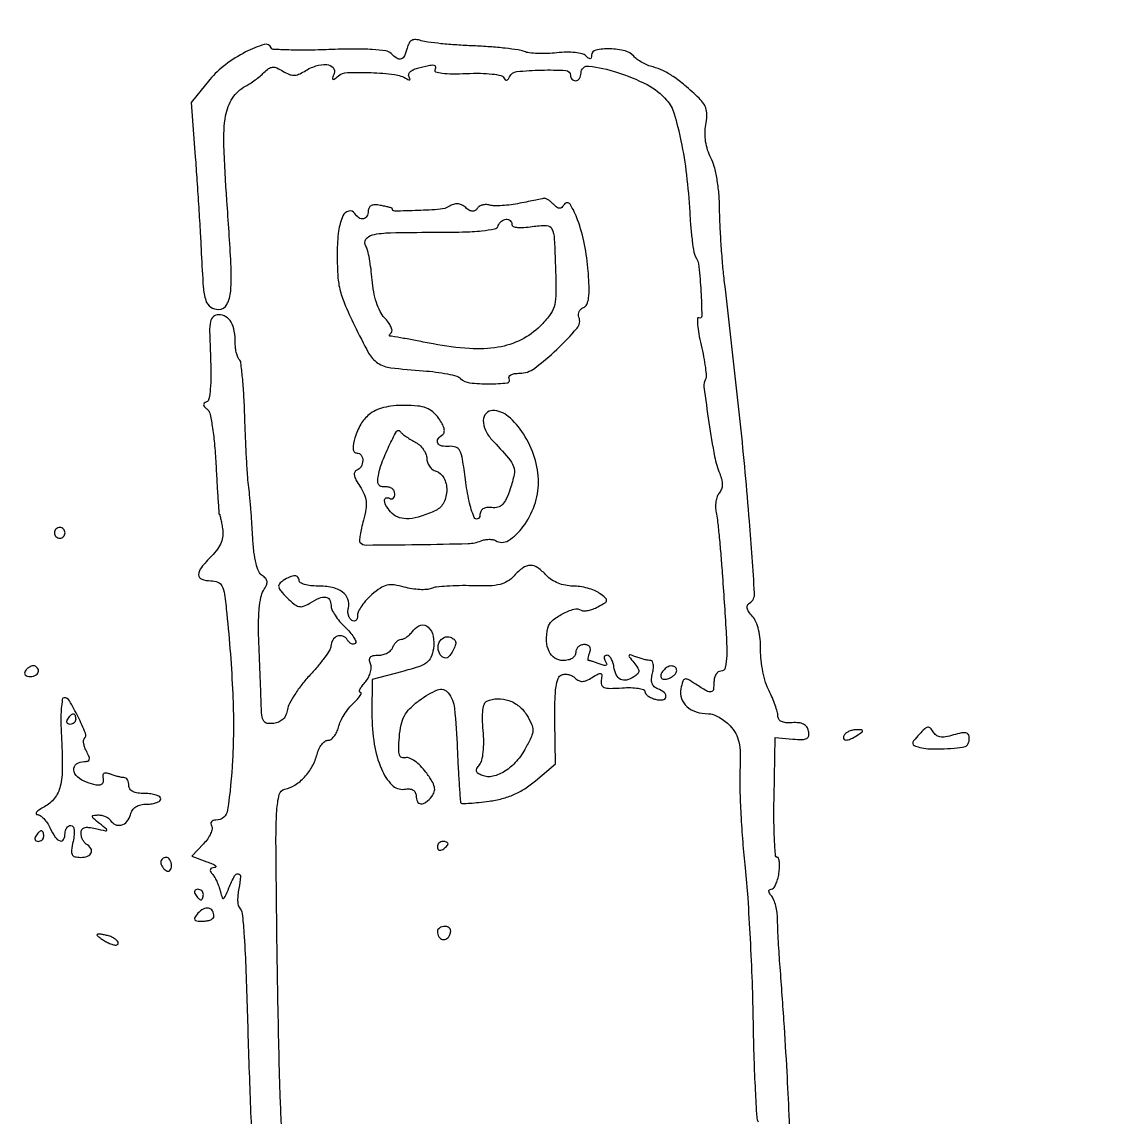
# Model space of a CAD drawing. Extents: x 0 to 4160, y 0 to 3120.
# Drawn here: x 3760.9 to 3963.6, y 2457.2 to 2663.1 of the extents above; entities that cross this region are included whole.
import ezdxf

# ---------------------------------------------------------------- set-up
doc = ezdxf.new("R2010")
doc.units = 0

msp = doc.modelspace()

# ---------------------------------------------------------------- linework, layer by layer
for points in [[(4159.499279, 606.274193, 0.000001), (4159.667734, 974.478125, 0.000057), (4159.806661, 1380.08378, 0.000034), (4159.883999, 1862.25), (4160, 3120), (3296.563358, 3120), (2433.126717, 3120)], [(757.647081, 3119.740147, 0.000002), (520.492565, 3119.487217, 0.4139)], [(1964.75, 0.149832, 0.000016), (2717.930904, 0.232101, 0.000028), (3351.473438, 0.357111)], [(3905.143198, 2454.114572, 0.023339), (3905.148497, 2457.581902, 0.002461), (3904.743184, 2465.671087, 0.00301), (3904.149785, 2475.385996, 0.002304), (3903.388162, 2486, -0.003357), (3903.226558, 2488.320506, -0.002951), (3903.088433, 2490.744801, -0.002966), (3902.989684, 2492.933805, -0.008916), (3902.957803, 2494.42911, 0.03296), (3902.873137, 2495.647445, 0.029862), (3902.628571, 2496.885806, 0.031129), (3902.273547, 2497.968258, 0.078551), (3901.851352, 2498.67911, -0.032892), (3901.44414, 2499.241189, -0.124439), (3901.311215, 2499.651075, -0.26714), (3901.432779, 2499.898864, -0.149246), (3901.764056, 2500, 0.229978), (3902.182443, 2500.203186, 0.054198), (3902.605964, 2500.88125, 0.045043), (3902.971001, 2501.851062, 0.031071), (3903.213308, 2503, 0.024013), (3903.326039, 2504.150053, 0.040426), (3903.295889, 2505.11875, 0.050934), (3903.147348, 2505.803224, 0.324555), (3902.876133, 2506, -0.393966), (3902.568554, 2506.286878, -0.004598), (3902.385985, 2509.304688, -0.010788), (3902.278272, 2512.93632, -0.006478), (3902.299326, 2517.25), (3902.5, 2528.5), (3905.826043, 2528.235881, 0.018449), (3907.581844, 2528.161482, 0.119154), (3908.438784, 2528.3637, 0.238341), (3908.80358, 2528.859932, 0.092794), (3908.786855, 2529.735881, 0.101104), (3908.453302, 2530.512497, 0.123158), (3907.859291, 2531.031933, 0.094673), (3906.959652, 2531.295168, 0.041326), (3905.710812, 2531.311736, -0.036438), (3904.510829, 2531.315943, -0.092944), (3903.673837, 2531.540129, -0.141543), (3903.182487, 2531.978327, -0.141253), (3903, 2532.611396, 0.06744), (3902.894359, 2533.391048, 0.017495), (3902.513957, 2534.602146, 0.017468), (3901.978737, 2535.964832, 0.017017), (3901.345385, 2537.298993, -0.045461), (3900.715637, 2538.846885, -0.023257), (3900.198396, 2540.880833, -0.022904), (3899.856889, 2543.04205, -0.031822), (3899.764243, 2544.999333, 0.027002), (3899.688378, 2547.012436, 0.037515), (3899.389138, 2548.791363, 0.043307), (3898.89045, 2550.255829, 0.079614), (3898.208621, 2551.31105, -0.03266), (3897.531592, 2552.17044, -0.099312), (3897.240687, 2552.850916, -0.165006), (3897.3059, 2553.387007, -0.142412), (3897.686175, 2553.81105, 0.276167), (3898.632683, 2555.651284, 0.003541), (3897.670426, 2569.194843, 0.007258), (3895.97522, 2587.46351, 0.002337), (3892.942101, 2614.5, -0.007822), (3892.623444, 2617.652154, -0.004884), (3892.344097, 2621.353125, -0.004901), (3892.140128, 2625.006858, -0.008877), (3892.055663, 2628, 0.019019), (3891.919251, 2630.810926, 0.020834), (3891.57028, 2633.518364, 0.022287), (3891.060442, 2635.859612, 0.05547), (3890.427853, 2637.491495, -0.041882), (3889.809916, 2638.96569, -0.04016), (3889.435716, 2640.543027, -0.040465), (3889.320355, 2642.147741, -0.04411), (3889.472169, 2643.70334, 0.035338), (3889.660664, 2645.33809, 0.073899), (3889.528805, 2646.609031, 0.083664), (3889.051197, 2647.68474, 0.056994), (3888.18844, 2648.711845, 0.01269), (3885.518816, 2651.114919, 0.027721), (3883.331598, 2652.784887, 0.035837), (3881.403669, 2653.901637, 0.051915), (3879.556325, 2654.575219, -0.0364), (3878.523694, 2654.915901, -0.029024), (3877.467091, 2655.42561, -0.029861), (3876.540323, 2656.015993, -0.062873), (3875.918573, 2656.598113, 0.163026), (3874.292768, 2657.605816, 0.051587), (3871.423407, 2657.976785, 0.054889), (3868.785069, 2657.75417, 0.358512), (3868, 2656.8, -0.058125), (3867.941951, 2656.302349, -0.313993), (3867.75, 2656.130545, -0.200428), (3867.436883, 2656.218565, -0.028945), (3866.930654, 2656.669346, 0.138575), (3866.23457, 2657.05871, 0.032393), (3864.90359, 2657.286968, 0.030468), (3863.259295, 2657.359635, 0.023877), (3861.477111, 2657.24453, -0.018894), (3859.666856, 2657.109493, -0.01894), (3857.853063, 2657.11167, -0.019153), (3856.2749, 2657.234028, -0.068372), (3855.296457, 2657.48617, 0.061469), (3854.1779, 2657.790878, 0.008249), (3851.753045, 2658.099706, 0.009427), (3848.852972, 2658.365293, 0.007806), (3845.756461, 2658.541548, -0.006729), (3842.639512, 2658.712226, -0.007793), (3839.677575, 2658.960858, -0.007054), (3837.180375, 2659.245362, -0.044976), (3835.936288, 2659.520222, 0.052722), (3834.902112, 2659.731997, 0.150092), (3834.189616, 2659.586586, 0.151283), (3833.68499, 2659.067448, 0.053841), (3833.313196, 2658.08966, -0.043394), (3832.80545, 2656.665666, -0.210728), (3832.179208, 2656.109532, -0.227616), (3831.381924, 2656.219296, -0.050287), (3830.28349, 2657.11651, 0.164311), (3829.303502, 2657.60166, 0.018012), (3826.769026, 2657.850719, 0.017363), (3823.275369, 2657.94581, 0.007372), (3818.591808, 2657.841556, -0.006372), (3814.519121, 2657.742744, -0.010251), (3811.047212, 2657.773946, -0.004337), (3808.133111, 2657.885206, -0.302632), (3807.758318, 2658.161107, 0.400736), (3806.429336, 2658.819604, 0.043499), (3802.955161, 2657.394804, 0.042233), (3799.13407, 2654.996227, 0.059361), (3796.228846, 2652.215242), (3792.702113, 2647.930485), (3793.473205, 2637.715242, -0.00184), (3793.795881, 2633.220229, -0.001286), (3794.127956, 2628.150727, -0.001297), (3794.421116, 2623.29039, -0.002701), (3794.619334, 2619.5, 0.005886), (3794.986518, 2613.243077, 0.058225), (3795.47469, 2610.658881, 0.172588), (3796.377526, 2609.458433, 0.147086), (3797.902193, 2609, 0.278943), (3799.425888, 2609.92177, 0.102493), (3800.145626, 2612.439793, 0.032825), (3800.18977, 2617.6263, 0.003611), (3799.424803, 2629.5, -0.00849), (3798.853816, 2639.951345, -0.049938), (3799.194717, 2645.425611, -0.105121), (3800.477971, 2648.719875, -0.125266), (3802.932374, 2650.963808, 0.023101), (3803.776047, 2651.466771, 0.013727), (3804.73464, 2652.138516, 0.013724), (3805.65558, 2652.86236, 0.022958), (3806.38327, 2653.526127, -0.044504), (3807.275606, 2654.27233, -0.134118), (3808.01666, 2654.53518, -0.123593), (3808.825654, 2654.394867, -0.035158), (3809.961247, 2653.792129, 0.039884), (3811.083536, 2653.209962, 0.097981), (3811.989507, 2653.02305, 0.099697), (3812.888631, 2653.196548, 0.042248), (3813.986431, 2653.759453, -0.061412), (3816.158734, 2654.770418, -0.096398), (3818.196793, 2655.017624, -0.191024), (3819.375435, 2654.449732, -0.28504), (3819.584097, 2653.358556, 0.013608), (3819.282188, 2652.502879, 0.335568), (3819.359937, 2652.279929, 0.317307), (3819.602857, 2652.286436, 0.012858), (3820.33178, 2652.86039, -0.166236), (3822.1091, 2653.536013, -0.018351), (3826.525283, 2653.523248, -0.021095), (3830.937972, 2653.161608, -0.10782), (3833.244432, 2652.348933, 0.039697), (3833.61842, 2652.156969, 0.290937), (3833.807621, 2652.189714, 0.313477), (3833.848851, 2652.369335, 0.04294), (3833.665756, 2652.731801, -0.208147), (3833.601795, 2653.175588, -0.126694), (3833.869086, 2653.64314, -0.085133), (3834.450784, 2654.06687, -0.049498), (3835.261247, 2654.372655, -0.010846), (3837.324001, 2654.877833, -0.079657), (3838.334265, 2654.938024, -0.34748), (3838.653098, 2654.629897, -0.173508), (3838.528777, 2654.046563, 0.496516), (3838.674988, 2653.667507, 0.041266), (3839.878325, 2653.425508, 0.027892), (3841.808109, 2653.309183, 0.011229), (3844.449684, 2653.356791, -0.013726), (3847.112637, 2653.391486, -0.024605), (3849.294815, 2653.252461, -0.024277), (3850.93455, 2652.985538, -0.230149), (3851.479924, 2652.560228, 0.074034), (3851.741409, 2652.181151, 0.252541), (3852.016121, 2652.088766, 0.19621), (3852.298414, 2652.264892, 0.047248), (3852.583333, 2652.75, -0.263744), (3853.933251, 2653.710515, -0.0202), (3858.55523, 2653.998786, -0.019525), (3863.129998, 2653.920319, -0.397849), (3864, 2653, 0.099038), (3864.076342, 2652.618362, 0.097945), (3864.29375, 2652.29375, 0.097945), (3864.618362, 2652.076342, 0.099038), (3865, 2652, 0.142302), (3865.38134, 2652.110774, 0.099694), (3865.70625, 2652.422157, 0.084455), (3865.925135, 2652.887807, 0.067829), (3866, 2653.437129, -0.450575), (3867.487361, 2654.75256, -0.045804), (3872.689273, 2653.621629, -0.042737), (3878.420531, 2651.258787, -0.095765), (3882.103519, 2648.35641, -0.10659), (3883.510234, 2645.781795, -0.021206), (3884.791203, 2640.664386, -0.020944), (3885.822325, 2634.314901, -0.015875), (3886.438107, 2627.284095, 0.007535), (3886.639199, 2624.443844, 0.010138), (3886.912057, 2621.88005, 0.007519), (3887.214008, 2619.757977, 0.099626), (3887.487443, 2619.020318, -0.111971), (3888.16412, 2617.048375, -0.013141), (3888.543834, 2612.386251, -0.009833), (3888.707567, 2607.752578, -0.592662), (3888.125821, 2607.422238, 0.578189), (3887.8744, 2607.286552, 0.029358), (3887.910409, 2606.134221, 0.023104), (3888.143766, 2604.4307, 0.011516), (3888.587871, 2602.298721, -0.010095), (3889.056817, 2600.079115, -0.01429), (3889.37742, 2598.085443, -0.010329), (3889.560182, 2596.433832, -0.162181), (3889.431492, 2595.889152, 0.172456), (3889.116663, 2594.426573, 0.004518), (3890.05094, 2587.727438, 0.008811), (3891.114978, 2581.346286, 0.05341), (3892.070835, 2578.138077, -0.037844), (3892.445355, 2577.010315, -0.067114), (3892.553628, 2576.038475, -0.080865), (3892.397807, 2575.203302, -0.086941), (3891.986497, 2574.48373, 0.089368), (3891.611034, 2573.819465, 0.044899), (3891.37517, 2572.88192, 0.042654), (3891.300485, 2571.838685, 0.048864), (3891.411609, 2570.845653, -0.023962), (3891.640589, 2569.437283, -0.00347), (3891.94923, 2566.545286, -0.003925), (3892.26383, 2563.117764, -0.003351), (3892.542871, 2559.5, -0.001817), (3893.278031, 2548.485101, -0.018924), (3893.39214, 2543.951805, -0.050859), (3893.129045, 2541.660209, -0.352291), (3892.308317, 2541, 0.15085), (3891.809371, 2540.845963, 0.098471), (3891.384318, 2540.4125, 0.08151), (3891.097627, 2539.764669, 0.063578), (3891, 2539, -0.040923), (3890.881699, 2537.557003, -0.329048), (3890.432339, 2537.120034, -0.168111), (3889.598637, 2537.286837, -0.012367), (3887.587956, 2538.534326, 0.015068), (3886.12405, 2539.431664, 0.207553), (3885.519335, 2539.498744, 0.2537), (3885.127483, 2539.098707, 0.022319), (3884.788101, 2537.671853, 0.129035), (3884.910591, 2535.867153, 0.128329), (3885.903328, 2534.35087, 0.109233), (3887.666396, 2533.345504, 0.075303), (3889.947476, 2533, -0.08723), (3890.853963, 2532.840642, -0.039231), (3891.957932, 2532.339063, -0.03728), (3893.070662, 2531.61098, -0.041708), (3894.01872, 2530.75, -0.060527), (3895.085928, 2529.283899, -0.07495), (3895.678027, 2527.704602, -0.049166), (3895.918415, 2525.544362, -0.012373), (3895.875259, 2522, 0.016798), (3895.864349, 2518.72214, 0.005941), (3896.062164, 2514.03125, 0.005889), (3896.401663, 2508.879432, 0.006888), (3896.84868, 2504, -0.009476), (3897.335258, 2498.368007, -0.003904), (3897.790109, 2490.72234, -0.003861), (3898.150784, 2482.510261, -0.004951), (3898.349466, 2474.948392, 0.003521), (3898.50881, 2468.142272, 0.005346), (3898.752212, 2462.229191, 0.002183), (3899.036148, 2457.181962, 0.123881), (3899.317109, 2456.295924, -0.129046)], [(3809.731489, 2453.985944, 0.005745), (3809.539786, 2459, -0.005896), (3809.35721, 2463.81342, -0.001151), (3809.150543, 2472.488501, -0.001222), (3808.957604, 2482.602968, -0.001131), (3808.808474, 2492.98213, -0.001292), (3808.657293, 2508.860879, -0.016543), (3808.812817, 2514.807677, -0.046206), (3809.270918, 2517.806758, -0.291466), (3810.340813, 2518.822943, 0.096071), (3812.225224, 2519.584339, 0.062463), (3814.026244, 2521.102272, 0.059325), (3815.488154, 2523.119107, 0.065794), (3816.374318, 2525.355266, -0.045991), (3816.729784, 2526.367157, -0.056663), (3817.246301, 2527.223109, -0.06714), (3817.83655, 2527.807683, -0.163044), (3818.410644, 2528, 0.154975), (3818.981632, 2528.181333, 0.069439), (3819.562276, 2528.726245, 0.059042), (3820.064619, 2529.526549, 0.04921), (3820.403697, 2530.472323, -0.050035), (3820.79781, 2531.565925, -0.027566), (3821.481269, 2532.814031, -0.027213), (3822.321803, 2534.015307, -0.038978), (3823.200667, 2534.972323, 0.018195), (3823.97841, 2535.751643, 0.041641), (3824.489996, 2536.40437, 0.09075), (3824.670079, 2536.829682, 0.480073), (3824.533574, 2537, -0.395601), (3824.361423, 2537.161477, -0.12238), (3824.431052, 2537.545019, -0.054518), (3824.782707, 2538.142367, -0.023647), (3825.369123, 2538.855382, 0.055678), (3825.974706, 2539.695941, 0.055594), (3826.380259, 2540.649825, 0.060367), (3826.540603, 2541.58199, 0.104418), (3826.417121, 2542.355382, -0.069296), (3826.237192, 2543.130699, -0.210926), (3826.406548, 2543.631508, -0.167228), (3826.933002, 2543.917442, -0.041565), (3827.924396, 2544, 0.06475), (3828.784926, 2544.111908, 0.061645), (3829.603706, 2544.440625, 0.066353), (3830.259488, 2544.926259, 0.109043), (3830.638374, 2545.5, -0.055687), (3830.935321, 2546.073646, -0.057895), (3831.34827, 2546.559375, -0.064358), (3831.809111, 2546.889774, -0.123998), (3832.246746, 2547, 0.120037), (3832.730153, 2547.11775, 0.041339), (3833.343923, 2547.502974, 0.038238), (3833.976208, 2548.057044, 0.035871), (3834.531545, 2548.712253, -0.174139), (3835.902889, 2549.639617, -0.257664), (3837.276029, 2549.282297, -0.157767), (3838.193314, 2547.598858, -0.083112), (3838.241701, 2545.193457, -0.067846), (3837.781475, 2543.600257, -0.133583), (3836.95643, 2542.584769, -0.078825), (3835.422632, 2541.814154, -0.013364), (3832.266358, 2540.901315), (3826.7085, 2539.453677), (3826.695071, 2532.976839, 0.039058), (3827.128208, 2527.288931, 0.062868), (3828.468166, 2522.622978, 0.088866), (3830.442747, 2519.625428, 0.242196), (3832.770903, 2518.812858, -0.047452), (3833.752254, 2518.856663, -0.115724), (3834.443472, 2518.657415, -0.155392), (3834.851941, 2518.22019, -0.111228), (3835, 2517.562858, 0.111032), (3835.242066, 2516.486228, 0.278704), (3835.886941, 2516.059227, 0.177679), (3836.842324, 2516.365721, 0.05404), (3837.951076, 2517.44105, 0.100865), (3838.420191, 2518.317015, 0.133037), (3838.443734, 2519.218632, 0.08012), (3837.972545, 2520.338357, 0.019609), (3836.843672, 2521.997575, 0.034054), (3835.839132, 2523.178846, 0.045056), (3834.766877, 2524.096651, 0.052493), (3833.770519, 2524.657906, 0.167586), (3833.020151, 2524.715064, -0.166031), (3832.30071, 2524.767678, -0.222699), (3831.870313, 2525.248139, -0.080829), (3831.722517, 2526.370459, -0.012561), (3831.847147, 2528.613949, -0.031376), (3832.182286, 2530.935864, -0.073167), (3832.786725, 2532.580726, -0.073497), (3833.837399, 2533.977379, -0.031887), (3835.596239, 2535.505607, -0.066233), (3839.031831, 2537.469643, -0.335285), (3841.033361, 2536.93729, -0.142453), (3842.201069, 2534.020734, -0.013945), (3842.736461, 2526.377909, 0.002789), (3842.91772, 2522.575023, 0.004429), (3843.119872, 2519.322057, 0.001158), (3843.327342, 2516.49435, 0.179347), (3843.458975, 2516.207692, 0.211154), (3843.727553, 2516.103766, 0.004812), (3845.128819, 2516.183184, 0.009944), (3846.794159, 2516.326971, 0.006468), (3848.711672, 2516.55614, 0.031371), (3851.177251, 2517.042105, 0.039116), (3853.380913, 2517.810524, 0.039252), (3855.431873, 2518.910213, 0.031951), (3857.439967, 2520.388281), (3861.223115, 2523.564426), (3861.104664, 2531.672579, -0.008313), (3861.112686, 2535.649308, -0.031741), (3861.315927, 2538.119176, -0.053371), (3861.709146, 2539.645091, -0.214591), (3862.371252, 2540.312221, -0.088719), (3862.986252, 2540.430137, -0.0628), (3863.686312, 2540.350708, -0.061436), (3864.361336, 2540.095756, -0.075531), (3864.903104, 2539.696896, 0.080931), (3865.561576, 2539.222931, 0.125693), (3866.242119, 2539.07624, 0.096301), (3867.039612, 2539.262785, 0.034127), (3868.078407, 2539.816893, -0.012912), (3869.244967, 2540.504204, -0.197521), (3869.700251, 2540.557522, -0.34917), (3869.906239, 2540.272307, -0.031322), (3869.803448, 2539.333075, 0.120194), (3869.862861, 2538.455647, 0.231091), (3870.337783, 2537.957023, 0.093268), (3871.426555, 2537.770653, 0.012638), (3873.75, 2537.867691, -0.021216), (3875.37913, 2537.907761, -0.034909), (3876.751563, 2537.787194, -0.039635), (3877.742445, 2537.548233, -0.324447), (3878, 2537.1931, 0.171593), (3878.143424, 2536.787487, 0.063348), (3878.5875, 2536.36158, 0.05336), (3879.234652, 2535.981211, 0.042268), (3880, 2535.710251, 0.086489), (3881.356384, 2535.597098, 0.327869), (3881.957129, 2536.127154, 0.283594), (3881.667048, 2536.951141, 0.078464), (3880.425609, 2537.66692, -0.098759), (3879.763522, 2538.085053, -0.123494), (3879.375706, 2538.696963, -0.097377), (3879.270159, 2539.536916, -0.04422), (3879.444661, 2540.635535, 0.035772), (3879.604317, 2541.541745, 0.061898), (3879.588459, 2542.305438, 0.093114), (3879.412739, 2542.818296, 0.270044), (3879.100839, 2543, -0.046692), (3878.618853, 2543.045108, -0.01416), (3877.900809, 2543.201874, -0.014048), (3877.101857, 2543.424162, -0.014867), (3876.331787, 2543.687231, 0.009849), (3875.242063, 2544.071753, 0.404543), (3875.03605, 2543.972414, 0.258317), (3875.079653, 2543.68952, 0.006199), (3875.935698, 2542.611015, -0.022695), (3876.688626, 2541.595357, -0.149228), (3876.871396, 2540.996611, -0.205871), (3876.659091, 2540.502838, -0.048778), (3875.935698, 2539.940041, -0.078097), (3874.542775, 2539.338236, -0.181417), (3873.428778, 2539.457875, -0.172167), (3872.629689, 2540.292099, -0.069311), (3872.180449, 2541.828328, 0.042284), (3871.985295, 2542.659506, 0.056892), (3871.664111, 2543.362071, 0.070243), (3871.273739, 2543.842144, 0.189168), (3870.871432, 2544, 0.148487), (3870.555401, 2543.904031, 0.191611), (3870.385021, 2543.65633, 0.132736), (3870.40017, 2543.278196, 0.062482), (3870.605028, 2542.830061, -0.062479), (3870.826399, 2542.345812, -0.370727), (3870.724865, 2542.109659, -0.183547), (3870.353237, 2542.075504, -0.023756), (3869.582257, 2542.330061, 0.006822), (3868.885415, 2542.586614, 0.008688), (3868.235633, 2542.803205, 0.007032), (3867.687685, 2542.966904, 0.069171), (3867.449597, 2543, -0.388464), (3867.339286, 2543.100936, -0.053526), (3867.345484, 2543.440625, -0.039047), (3867.445228, 2543.924602, -0.02128), (3867.638374, 2544.5, 0.07771), (3867.773866, 2545.131663, 0.166138), (3867.640962, 2545.606191, 0.166102), (3867.245425, 2545.900225, 0.077669), (3866.606989, 2546, 0.09222), (3865.993529, 2545.885883, 0.096079), (3865.472053, 2545.559375, 0.099375), (3865.123068, 2545.072312, 0.106303), (3865, 2544.5, -0.13808), (3864.827874, 2543.888602, -0.115567), (3864.352763, 2543.407337, -0.089077), (3863.595601, 2543.10137, -0.051633), (3862.616577, 2543, -0.147306), (3861.075638, 2543.464049, -0.137915), (3859.999567, 2544.711742, -0.103296), (3859.538226, 2546.666971, -0.05781), (3859.757868, 2549.110668, -0.167489), (3860.560168, 2550.458164, -0.053098), (3862.52374, 2551.789362, -0.053071), (3864.675603, 2552.657921, -0.210835), (3866.054269, 2552.46646, 0.144967), (3866.551793, 2552.331095, 0.043641), (3867.339511, 2552.417705, 0.039674), (3868.250606, 2552.675796, 0.034025), (3869.159554, 2553.085391, 0.013732), (3870.522039, 2553.863434, 0.227763), (3870.79913, 2554.289526, 0.255363), (3870.623046, 2554.74172, 0.017014), (3869.489091, 2555.631635, 0.061483), (3868.546999, 2556.156823, 0.029983), (3867.240997, 2556.598043, 0.029198), (3865.808607, 2556.899566, 0.037291), (3864.463858, 2557, -0.049526), (3863.061754, 2557.139222, -0.046301), (3861.680898, 2557.552007, -0.047995), (3860.451364, 2558.190446, -0.065188), (3859.5, 2559, 0.052815), (3857.880418, 2560.448522, 0.159915), (3856.488188, 2560.889929, 0.157117), (3855.089189, 2560.42351, 0.050478), (3853.444535, 2558.938712, -0.069678), (3852.200997, 2557.899557, -0.080874), (3850.779448, 2557.305944, -0.052355), (3848.786581, 2557.046298, -0.013501), (3845.539548, 2557.052981, 0.011066), (3843.105629, 2557.069844, 0.012763), (3840.786759, 2556.975346, 0.011881), (3838.834883, 2556.799169, 0.069734), (3837.840907, 2556.542165, -0.082639), (3836.97226, 2556.341193, -0.028044), (3835.671481, 2556.332889, -0.027), (3834.207501, 2556.485218, -0.027941), (3832.785417, 2556.793581, 0.031064), (3830.858607, 2557.198816, 0.092255), (3829.515085, 2557.146655, 0.091699), (3828.275646, 2556.614308, 0.030459), (3826.69451, 2555.413652, 0.031208), (3825.66332, 2554.408201, 0.033512), (3824.791512, 2553.304711, 0.035627), (3824.181136, 2552.263965, 0.115306), (3824, 2551.488949, -0.067842), (3823.921542, 2550.913375, -0.148445), (3823.6854, 2550.541442, -0.194371), (3823.33174, 2550.421719, -0.124648), (3822.912882, 2550.553842, -0.115277), (3822.529811, 2550.935168, -0.071755), (3822.273134, 2551.517938, -0.065844), (3822.176228, 2552.205027, -0.066195), (3822.261608, 2552.892387, 0.155609), (3822.174625, 2554.533145, 0.147624), (3821.15476, 2555.861329, 0.103711), (3819.213751, 2556.719176, 0.052414), (3816.542206, 2557, -0.026698), (3815.184901, 2557.072526, -0.042121), (3814.040523, 2557.29375, -0.051525), (3813.233828, 2557.614186, -0.279379), (3813, 2558, 0.163086), (3812.776961, 2558.665619, 0.233688), (3812.230312, 2558.939873, 0.112003), (3811.305922, 2558.73587, 0.031292), (3810, 2558.017608, 0.077146), (3809.312607, 2557.41545, 0.236702), (3809.174006, 2556.830261, 0.122226), (3809.555064, 2556.090262, 0.016372), (3810.76128, 2554.799419, 0.024994), (3812.059364, 2553.622322, 0.112325), (3812.970683, 2553.167553, 0.146751), (3813.856568, 2553.213899, 0.053691), (3814.997711, 2553.766498, -0.03312), (3816.789465, 2554.72688, -0.132233), (3818.007815, 2554.927094, -0.24853), (3818.725048, 2554.449715, -0.12473), (3819, 2553.364671, 0.109339), (3819.175458, 2552.571909, 0.034126), (3819.767064, 2551.498828, 0.032273), (3820.611939, 2550.355987, 0.030575), (3821.611282, 2549.309286, -0.02498), (3822.563862, 2548.333642, -0.040252), (3823.259964, 2547.404586, -0.048828), (3823.644727, 2546.637629, -0.296455), (3823.556909, 2546.223576, -0.181049), (3823.23728, 2546.078077, -0.124805), (3822.841855, 2546.149771, -0.090724), (3822.425611, 2546.439849, -0.056969), (3822.05743, 2546.907076, 0.170447), (3821.226457, 2547.578464, 0.181735), (3820.183429, 2547.560081, 0.161202), (3819.320254, 2546.837713, 0.136807), (3818.987534, 2545.690983, -0.140857), (3818.784211, 2545.010481, -0.014511), (3817.829251, 2543.612323, -0.017166), (3816.56153, 2541.987557, -0.012906), (3815.061951, 2540.287138, 0.020715), (3813.540278, 2538.506375, 0.021991), (3812.203016, 2536.639958, 0.022256), (3811.200131, 2534.940898, 0.087174), (3810.824418, 2533.787138, -0.06908), (3810.53831, 2532.787827, -0.090844), (3810.005361, 2532.005429, -0.091595), (3809.233514, 2531.467179, -0.071418), (3808.25, 2531.180449, -0.069773), (3807.011198, 2531.178269, -0.227788), (3806.34602, 2531.619313, -0.114162), (3806.009237, 2532.670567, -0.012953), (3805.86655, 2535.180449, 0.001299), (3805.794161, 2537.341623, 0.000478), (3805.68116, 2540.391279, 0.000474), (3805.551405, 2543.721667, 0.00057), (3805.422833, 2546.853692, -0.01347), (3805.374741, 2550.011438, -0.020803), (3805.520158, 2552.736656, -0.022864), (3805.826138, 2554.898116, -0.092338), (3806.306283, 2556.134204, 0.031951), (3806.855267, 2557.16153, 0.129291), (3806.974196, 2557.855451, 0.168548), (3806.72436, 2558.412839, 0.064815), (3806.058826, 2558.957682, -0.153693), (3805.410148, 2559.713541, -0.04083), (3804.900303, 2561.238651, -0.031955), (3804.516882, 2563.380742, -0.015145), (3804.284403, 2566.177169, 0.003624), (3804.123823, 2568.854525, 0.003106), (3803.916834, 2571.670793, 0.003129), (3803.696881, 2574.226993, 0.00895), (3803.501071, 2576, -0.014952), (3803.309711, 2577.946577, -0.003259), (3803.102273, 2581.311472, -0.003393), (3802.914006, 2585.209139, -0.003247), (3802.775494, 2589.166712, 0.007021), (3802.615534, 2592.925196, 0.010389), (3802.360614, 2596.214126, 0.005924), (3802.058419, 2598.950774, 0.167439), (3801.75, 2599.583378, -0.102761), (3801.461027, 2600.023844, -0.032752), (3801.220313, 2600.774426, -0.031118), (3801.05528, 2601.667928, -0.030116), (3801, 2602.584879, 0.040066), (3800.810557, 2604.945243, 0.090457), (3800.21356, 2606.62971, 0.12887), (3799.226515, 2607.63277, 0.135092), (3797.892139, 2608, 0.17213), (3796.892438, 2607.645334, 0.175959), (3796.350944, 2606.743225, 0.053707), (3796.185122, 2604.795735, 0.005147), (3796.340829, 2600.030567, -0.009812), (3796.421374, 2596.579754, -0.023107), (3796.311996, 2594.00715, -0.024778), (3796.057891, 2592.180761, -0.252298), (3795.591701, 2591.606698, 0.073634), (3795.166679, 2591.351088, 0.242574), (3795.04129, 2591.059716, 0.180767), (3795.195337, 2590.721362, 0.041598), (3795.682123, 2590.309065, -0.184936), (3796.197502, 2589.531732, -0.014721), (3796.672775, 2587.064305, -0.017332), (3797.078368, 2583.867196, -0.009889), (3797.357544, 2579.982934, 0.001545), (3797.557968, 2576.346734, 0.002574), (3797.751999, 2573.285612, 0.000267), (3797.940112, 2570.563, 0.393996), (3798.007652, 2570.5, -0.347674), (3798.080488, 2570.44239, -0.003085), (3798.248404, 2569.712825, -0.008756), (3798.426062, 2568.847683, -0.005337), (3798.607032, 2567.820256, -0.061876), (3798.662402, 2566.439596, -0.074402), (3798.363889, 2565.176317, -0.065449), (3797.667771, 2563.935571, -0.035866), (3796.524802, 2562.615711, 0.027353), (3794.625876, 2560.496824, 0.162768), (3794.118893, 2559.122076, 0.326421), (3794.688403, 2558.290393, 0.085037), (3796.383503, 2558, -0.094081), (3797.719846, 2557.746306, -0.188238), (3798.496411, 2557.026708, -0.078853), (3798.963541, 2555.48362, -0.0084), (3799.412885, 2551.75, -0.014242), (3800.531034, 2536.767851, -0.024675), (3800.489498, 2524.28702, -0.022577), (3799.568852, 2514.904932, -0.372935), (3797.370085, 2513, 0.076513), (3796.850468, 2512.920017, 0.153878), (3796.514088, 2512.684504, 0.186433), (3796.411197, 2512.334586, 0.118278), (3796.545752, 2511.925972, -0.189408), (3796.649699, 2511.352107, -0.056213), (3796.374793, 2510.48645, -0.047623), (3795.816559, 2509.500021, -0.036024), (3795.031642, 2508.533681), (3792.853746, 2506.215418), (3795.676873, 2505.186656, -0.016219), (3796.679524, 2504.783992, -0.059524), (3797.267551, 2504.436903, -0.339981), (3797.325994, 2504.220021, -0.287856), (3797.127555, 2504.078947, 0.062591), (3796.552678, 2503.972864, 0.255457), (3796.315664, 2503.725027, 0.198947), (3796.366349, 2503.337035, 0.039839), (3796.769947, 2502.75, -0.043077), (3797.1914, 2502.128424, -0.02156), (3797.618926, 2501.279687, -0.021231), (3797.988495, 2500.357226, -0.029303), (3798.235001, 2499.5, 0.020927), (3798.5292, 2498.40844, 0.455047), (3798.798823, 2498.290742, 0.179619), (3799.12167, 2498.621789, 0.006679), (3799.817859, 2500.25, -0.020487), (3800.853762, 2502.498845, -0.300904), (3801.576519, 2502.90654, -0.422567), (3802.013051, 2502.388482, -0.0245), (3801.673611, 2500.118056, 0.023202), (3801.498743, 2498.968805, 0.029645), (3801.450215, 2497.899004, 0.030293), (3801.515149, 2497.029106, 0.164029), (3801.72251, 2496.610823, -0.168046), (3802.307151, 2495.407958, -0.013337), (3802.640314, 2491.826796, -0.007918), (3802.958186, 2485.507317, -0.000805), (3803.450785, 2470.5, 0.001363), (3803.719441, 2462.58473, 0.00178), (3804.010674, 2455.346875, 0.001313)]]:
    msp.add_lwpolyline(points, format="xyb")
for points in [[(3854.5, 2628.951203, -0.017521), (3852.84641, 2628.672673, -0.017786), (3851.185659, 2628.512303, -0.017877), (3849.735111, 2628.476108, -0.066768), (3848.834157, 2628.606879, 0.066619), (3848.147015, 2628.706824, 0.067204), (3847.459907, 2628.622014, 0.073539), (3846.877105, 2628.372976, 0.117177), (3846.495129, 2627.992119, -0.105389), (3846.098203, 2627.57748, -0.168054), (3845.629227, 2627.450601, -0.11738), (3845.054516, 2627.629934, -0.039162), (3844.329771, 2628.141277, 0.059322), (3843.552089, 2628.644389, 0.096821), (3842.795955, 2628.847703, 0.096374), (3842.016424, 2628.751713, 0.058328), (3841.168799, 2628.361744, -0.117313), (3839.546108, 2627.83449, -0.011105), (3835.344634, 2627.588851, -0.006551), (3830.992021, 2627.488343, -0.417141), (3830.5, 2627.975475, 0.334938), (3830.438958, 2628.056377, 0.005127), (3829.839063, 2628.220962, 0.011338), (3829.112608, 2628.394768, 0.006968), (3828.25, 2628.568036, 0.042894), (3827.250356, 2628.666878, 0.115075), (3826.556379, 2628.51437, 0.165255), (3826.149383, 2628.117333, 0.118103), (3826, 2627.493725, -0.125776), (3825.750244, 2626.516572, -0.227862), (3825.094088, 2626.045908, -0.198727), (3824.237789, 2626.235748, -0.102029), (3823.469989, 2627.048558, 0.328201), (3822.338947, 2627.504214, 0.227797), (3821.241985, 2626.581703, 0.073721), (3820.427815, 2623.711948, 0.031141), (3820.158971, 2619.705743, 0.014053), (3820.255783, 2615.561934, 0.045258), (3820.645417, 2612.834905, 0.042487), (3821.532546, 2610.133454, 0.011304), (3823.402406, 2606, 0.0137), (3826.073258, 2600.804394, 0.12206), (3827.802846, 2598.929659, 0.116794), (3830.235989, 2598.040958, 0.012107), (3836.347527, 2597.468197, -0.014616), (3838.720291, 2597.233812, -0.018687), (3840.886683, 2596.872936, -0.016823), (3842.647389, 2596.449378, -0.129639), (3843.373941, 2596.026059, 0.170084), (3845.054616, 2595.217401, 0.027171), (3848.751987, 2595.005743, 0.030181), (3852.113469, 2595.199199, 0.548428), (3852.5, 2596, -0.257212), (3852.48069, 2596.385387, -0.163772), (3852.803777, 2596.71322, -0.082261), (3853.499979, 2596.931541, -0.034945), (3854.478287, 2597, 0.162519), (3857.238623, 2597.921554, 0.028631), (3861.471277, 2601.4989, 0.025472), (3865.251407, 2605.468703, 0.27579), (3865.614597, 2607.56196, -0.10556), (3865.531941, 2608.087269, -0.099253), (3865.667454, 2608.613302, -0.096283), (3866.000559, 2609.058867, -0.092879), (3866.480252, 2609.354048, 0.200077), (3867.099968, 2609.944649, 0.072007), (3867.432324, 2611.142075, 0.040171), (3867.523029, 2613.083862, 0.010632), (3867.352554, 2616.186807, 0.030513), (3866.655654, 2621.236009, 0.036468), (3865.369979, 2625.862298, 0.055313), (3863.952575, 2628.763274, 0.553799), (3862.849803, 2628.756976, -0.056551), (3862.404752, 2628.191231, -0.200615), (3861.987486, 2628.017129, -0.162748), (3861.510139, 2628.177096, -0.034858), (3860.841641, 2628.758359, 0.024803), (3860.325939, 2629.225287, 0.031224), (3859.803169, 2629.601487, 0.032481), (3859.340416, 2629.852139, 0.160762), (3859.05, 2629.885001, -0.000878), (3858.675499, 2629.807383, -0.000047), (3857.486562, 2629.563261, -0.000074), (3856.072291, 2629.273226, -0.000054)], [(3853, 2624.988182, 0.307494), (3853.254317, 2624.613752, 0.06857), (3854.045687, 2624.419588, 0.045099), (3855.257458, 2624.403185, 0.020494), (3856.833333, 2624.58934, -0.041259), (3859.4961, 2624.792348, -0.288513), (3860.545731, 2624.122305, -0.099593), (3860.984845, 2622.345988, -0.003499), (3861.246723, 2615.236007, -0.013137), (3861.260029, 2611.482217, -0.069695), (3860.92968, 2609.459542, -0.090738), (3860.092537, 2607.859517, -0.030604), (3858.341796, 2605.880258, -0.080816), (3854.74357, 2603.289027, -0.074531), (3850.408502, 2601.881016, -0.059389), (3845.02184, 2601.629704, -0.029271), (3838.214637, 2602.523426, 0.000929), (3835.22769, 2603.08924, 0.001435), (3832.643779, 2603.566065, 0.000436), (3830.399138, 2603.971603, 0.044394), (3830.083333, 2603.999829, -0.302672), (3829.989534, 2604.062391, -0.192538), (3829.987583, 2604.19847, -0.075748), (3830.111274, 2604.415866, -0.029234), (3830.34248, 2604.675813, 0.247884), (3830.467202, 2605.079826, 0.061322), (3830.249281, 2605.762398, 0.048431), (3829.770883, 2606.582062, 0.031867), (3829.076193, 2607.425813, -0.070176), (3828.230331, 2608.629894, -0.038887), (3827.538684, 2610.291013, -0.034112), (3827.027612, 2612.304198, -0.025279), (3826.730195, 2614.581511, 0.011877), (3826.519592, 2616.617566, 0.013975), (3826.220728, 2618.533116, 0.012914), (3825.883299, 2620.127586, 0.07997), (3825.563013, 2620.898042, -0.28533), (3825.565996, 2622.186932, -0.204664), (3826.779078, 2623.032689, -0.0462), (3830.195749, 2623.419579, -0.005105), (3838.071565, 2623.5, 0.005566), (3843.728123, 2623.562966, 0.019583), (3847.360026, 2623.786328, 0.02409), (3849.73676, 2624.142506, 0.257267), (3850.457217, 2624.75, -0.125576), (3851.05613, 2625.595176, -0.153965), (3851.943729, 2625.969327, -0.214685), (3852.684406, 2625.715997, -0.207476)], [(3826.153425, 2589.25, 0.085009), (3824.60311, 2587.405364, 0.056787), (3823.486173, 2584.876158, 0.074455), (3823.155118, 2582.740267, 0.415719), (3823.891592, 2582, -0.248317), (3824.669117, 2581.58848, -0.153998), (3824.973184, 2580.575547, -0.129593), (3824.656603, 2579.439264, -0.18186), (3823.846637, 2578.782212, 0.208702), (3823.459606, 2578.433582, 0.154276), (3823.389831, 2577.854499, 0.075943), (3823.69523, 2576.985121, 0.02266), (3824.413802, 2575.771898, -0.039623), (3825.247207, 2574.249383, -0.07906), (3825.604421, 2572.927031, -0.069268), (3825.556647, 2571.447025, -0.02471), (3825.09427, 2569.379248, 0.012391), (3824.726363, 2567.905368, 0.018312), (3824.483576, 2566.595103, 0.013777), (3824.355436, 2565.523791, 0.222803), (3824.475823, 2565.190844, 0.200565), (3825.646374, 2564.71034, 0.001777), (3835.41353, 2564.807159, 0.003315), (3844.770853, 2564.995236, 0.088609), (3847.202113, 2565.496903, -0.047501), (3847.92933, 2565.710206, -0.043458), (3848.705976, 2565.790892, -0.046216), (3849.41546, 2565.737074, -0.096674), (3849.931446, 2565.542369, 0.288004), (3852.349577, 2565.559917, 0.092608), (3855.086857, 2568.124191, 0.073021), (3857.254702, 2572.212589, 0.08565), (3858, 2576.531514, 0.077263), (3857.284188, 2581.136147, 0.065254), (3855.18773, 2585.603628, 0.072383), (3852.330879, 2588.903261, 0.18008), (3849.384483, 2590, 0.210344), (3848.156031, 2589.459281, 0.181692), (3847.626906, 2588.142356, 0.118027), (3848.023865, 2586.301468, 0.076229), (3849.260076, 2584.492618, -0.008161), (3852.359829, 2581.066001, -0.090293), (3853.304419, 2579.486381, -0.141941), (3853.423051, 2577.94554, -0.029608), (3852.707381, 2575.301705, -0.023258), (3851.959543, 2573.373978, -0.089883), (3851.242311, 2572.316225, -0.138038), (3850.377528, 2571.819574, -0.088743), (3849.216254, 2571.73821, 0.05043), (3848.227906, 2571.744435, 0.121819), (3847.54292, 2571.504501, 0.152796), (3847.142021, 2571.016962, 0.096533), (3847, 2570.28821, -0.301681), (3846.549242, 2569.609126, -0.41796), (3845.921576, 2569.869322, -0.043191), (3844.965622, 2572.962932, -0.021636), (3844.272184, 2577, 0.00778), (3843.720558, 2580.847507, 0.073977), (3843.221756, 2582.428331, 0.195222), (3842.459749, 2583.112836, 0.11376), (3841.221628, 2583.26179, -0.075465), (3839.834437, 2583.322628, -0.222933), (3839.084632, 2583.872967, -0.284779), (3839.129688, 2584.67764, -0.101955), (3840.001479, 2585.500914, 0.216941), (3840.286471, 2585.926594, 0.101731), (3840.259343, 2586.603286, 0.065454), (3839.911426, 2587.490923, 0.031122), (3839.251479, 2588.528506, 0.056981), (3838.141979, 2589.737373, 0.087639), (3836.926646, 2590.465158, 0.067493), (3835.30985, 2590.843636, 0.022102), (3832.860784, 2590.968575, 0.026589), (3830.740161, 2590.870123, 0.037835), (3828.883368, 2590.541457, 0.043587), (3827.336723, 2589.997924, 0.069412)], [(3834.75, 2584.11452, -0.059884), (3835.610512, 2583.520315, -0.054121), (3836.339063, 2582.720324, -0.057534), (3836.834838, 2581.845565, -0.100505), (3837, 2581.032204, 0.084947), (3837.131253, 2580.265216, 0.070187), (3837.514062, 2579.528322, 0.07087), (3838.08119, 2578.932543, 0.090249), (3838.75, 2578.577081, -0.199765), (3840.223735, 2577.32858, -0.12073), (3840.76075, 2575.068794, -0.113651), (3840.20016, 2572.709849, -0.167192), (3838.698642, 2571.224961, -0.031446), (3835.961581, 2570.113806, -0.063628), (3833.683991, 2569.66234, -0.086307), (3831.860512, 2569.851909, -0.1281), (3830.482409, 2570.660448, -0.053436), (3829.494746, 2571.885235, -0.101238), (3829.038173, 2573.06214, -0.353607), (3829.317376, 2573.559551, -0.237604), (3830, 2573.5, 0.125664), (3830.38015, 2573.380923, 0.188753), (3830.70625, 2573.488836, 0.14832), (3830.926015, 2573.821641, 0.072405), (3831, 2574.329872, 0.123336), (3830.864447, 2574.871037, 0.109865), (3830.485938, 2575.311657, 0.098904), (3829.918349, 2575.582382, 0.081955), (3829.25, 2575.638889, -0.075443), (3828.482193, 2575.693805, -0.173575), (3828.000034, 2575.999957, -0.153816), (3827.786529, 2576.573958, -0.055905), (3827.83993, 2577.450719, -0.04488), (3828.558139, 2580.126543, -0.023255), (3829.902025, 2583.319112, -0.01746), (3831.341754, 2586.085611, -0.560603), (3831.967389, 2586.106977, 0.074234), (3832.314457, 2585.72012, 0.017491), (3833.004483, 2585.188571, 0.017634), (3833.849581, 2584.627436, 0.016544)], [(3767, 2567, 0.099038), (3767.076342, 2566.618362, 0.097945), (3767.29375, 2566.29375, 0.097945), (3767.618362, 2566.076342, 0.099038), (3768, 2566, 0.099038), (3768.381638, 2566.076342, 0.097945), (3768.70625, 2566.29375, 0.097945), (3768.923658, 2566.618362, 0.099038), (3769, 2567, 0.099038), (3768.923658, 2567.381638, 0.097945), (3768.70625, 2567.70625, 0.097945), (3768.381638, 2567.923658, 0.099038), (3768, 2568, 0.099038), (3767.618362, 2567.923658, 0.097945), (3767.29375, 2567.70625, 0.097945), (3767.076342, 2567.381638, 0.099038)], [(3841.889045, 2544.79268, -0.038248), (3841.342546, 2543.936027, -0.125008), (3840.822935, 2543.517763, -0.192772), (3840.306141, 2543.492857, -0.113656), (3839.774577, 2543.825423, -0.160451), (3839.162433, 2545.038889, -0.147995), (3839.364416, 2546.423668, -0.171382), (3840.259467, 2547.331769, -0.20781), (3841.443832, 2547.38318, -0.073684), (3842.13612, 2546.992747, -0.187136), (3842.427967, 2546.506086, -0.134346), (3842.362353, 2545.831023, -0.031864)], [(3761.5, 2541, 0.139169), (3761.392057, 2540.620352, 0.191142), (3761.521475, 2540.29375, 0.138808), (3761.889346, 2540.073267, 0.066118), (3762.440983, 2540, 0.062283), (3763.037096, 2540.074545, 0.080552), (3763.542039, 2540.29375, 0.097988), (3763.879982, 2540.618621, 0.153634), (3764, 2541, 0.092995), (3763.928382, 2541.381732, 0.096318), (3763.723586, 2541.70625, 0.099231), (3763.418051, 2541.923444, 0.105429), (3763.059017, 2542, 0.089642), (3762.653442, 2541.926698, 0.053229), (3762.2129, 2541.70625, 0.051032), (3761.806203, 2541.382515, 0.06081)], [(3881.666667, 2541.333333, 0.0791), (3881.060596, 2540.497758, 0.235886), (3881.056232, 2539.811011, 0.280386), (3881.579788, 2539.477556, 0.096999), (3882.5, 2539.638374, 0.048303), (3883.073796, 2539.924763, 0.053891), (3883.559375, 2540.307216, 0.061199), (3883.891374, 2540.723081, 0.13875), (3884, 2541.106989, 0.191777), (3883.767855, 2541.689978, 0.180985), (3883.19172, 2541.971699, 0.130128), (3882.407226, 2541.843408, 0.091378)], [(3768.306305, 2528.936871, -0.012789), (3768.488465, 2522.84583, -0.059262), (3768.088346, 2519.353194, -0.106747), (3767.024425, 2517.123087, -0.104181), (3765.127232, 2515.50765, 0.019736), (3764.198484, 2514.954446, 0.062156), (3763.645234, 2514.487664, 0.251377), (3763.571379, 2514.202314, 0.336957), (3763.771439, 2514.040038, -0.146169), (3764.339398, 2513.850711, -0.049919), (3765.003996, 2513.277386, -0.044522), (3765.652225, 2512.459607, -0.038455), (3766.181954, 2511.5, 0.041742), (3767.126557, 2509.815081, 0.160201), (3768.064622, 2509.089, 0.37852), (3768.729669, 2509.356723, 0.116619), (3769, 2510.5, -0.070264), (3769.080961, 2511.073271, -0.086008), (3769.31709, 2511.559375, -0.100168), (3769.667817, 2511.884374, -0.13778), (3770.079455, 2512, -0.251119), (3770.480681, 2511.784926, -0.112318), (3770.699871, 2511.207808, -0.063474), (3770.711604, 2510.268883, -0.025486), (3770.5, 2509, 0.020114), (3770.202944, 2507.32946, 0.145513), (3770.326195, 2506.531455, 0.229307), (3770.8324, 2506.123994, 0.056791), (3771.920545, 2506, 0.082037), (3773.230845, 2506.216444, 0.212039), (3773.919648, 2506.852117, 0.255145), (3773.842405, 2507.689081, 0.106794), (3773, 2508.5, -0.08921), (3772.617143, 2508.843678, -0.053254), (3772.29375, 2509.365372, -0.05111), (3772.074172, 2509.973742, -0.061138), (3772, 2510.578069, -0.129002), (3772.167551, 2511.216677, -0.194157), (3772.611672, 2511.571494, -0.104601), (3773.421455, 2511.638124, -0.025392), (3774.75, 2511.400321, 0.002926), (3776.603809, 2510.9818, 0.287082), (3776.846691, 2511.068521, 0.408974), (3776.823612, 2511.281962, 0.003977), (3775.5, 2512.349465, -0.008846), (3774.372032, 2513.277452, -0.170638), (3774.147533, 2513.663568, -0.427631), (3774.314086, 2513.897081, -0.031068), (3775.190983, 2513.968197, -0.054114), (3775.883649, 2513.906164, -0.049942), (3776.566787, 2513.696908, -0.053412), (3777.140282, 2513.380796, -0.102035), (3777.5, 2513, 0.146414), (3778.42496, 2512.178114, 0.175182), (3779.579413, 2512.075264, 0.154429), (3780.641054, 2512.747423, 0.111497), (3781.289749, 2514, -0.083343), (3781.68466, 2514.8794, -0.103336), (3782.323367, 2515.506806, -0.091055), (3783.227648, 2515.877377, -0.051875), (3784.40638, 2516, 0.036716), (3785.39967, 2516.073038, 0.055356), (3786.238124, 2516.29375, 0.072571), (3786.811822, 2516.61683, 0.232304), (3787, 2517, 0.254951), (3786.790443, 2517.384262, 0.06271), (3786.11875, 2517.70625, 0.048861), (3785.149251, 2517.927234, 0.031626), (3784, 2518, -0.033607), (3782.677925, 2518.088963, -0.082504), (3781.75, 2518.375, -0.12651), (3781.202091, 2518.851045, -0.152103), (3781, 2519.5, 0.05931), (3780.931713, 2520.073654, 0.078243), (3780.730275, 2520.559375, 0.096657), (3780.432018, 2520.884702, 0.16037), (3780.081787, 2521, -0.044954), (3779.61928, 2521.041667, -0.015159), (3778.956637, 2521.182913, -0.014941), (3778.229509, 2521.384313, -0.016582), (3777.540894, 2521.622681, 0.042493), (3776.929622, 2521.799431, 0.091692), (3776.441674, 2521.8061, 0.16824), (3776.156185, 2521.649185, 0.232942), (3776.077527, 2521.372681, -0.062998), (3776.142727, 2520.182786, -0.284465), (3775.753088, 2519.643165, -0.161794), (3774.875286, 2519.581335, -0.021239), (3773.060792, 2520.128653, -0.093506), (3771.353127, 2521.110703, -0.19095), (3770.64378, 2522.456523, -0.279767), (3771.155987, 2523.550557, -0.147899), (3772.642173, 2524, 0.079696), (3773.273922, 2524.10134, 0.262654), (3773.547917, 2524.402031, 0.15346), (3773.505264, 2524.93897, 0.026902), (3773.070368, 2525.868517, -0.032966), (3772.727899, 2526.624234, -0.043965), (3772.52576, 2527.349799, -0.050926), (3772.476492, 2527.948772, -0.193799), (3772.620639, 2528.287305, 0.301198), (3772.832119, 2529.329033, 0.017656), (3771.446519, 2532.430685, 0.018167), (3769.841842, 2535.42637, 0.266744), (3768.843103, 2536, 0.372906), (3768.487567, 2535.692008, 0.016803), (3768.296657, 2533.95484, 0.020921), (3768.219359, 2531.683538, 0.011915)], [(3855.801327, 2532.753679, -0.02741), (3856.709839, 2531.042952, -0.115597), (3856.942735, 2529.912704, -0.099511), (3856.666952, 2528.709566, -0.017578), (3855.636001, 2526.622681, -0.056239), (3853.867569, 2524.072713, -0.07064), (3851.690947, 2522.19793, -0.084726), (3849.44302, 2521.245033, -0.1507), (3847.454837, 2521.378957, -0.046064), (3846.673094, 2521.764782, -0.192817), (3846.366213, 2522.177554, -0.193662), (3846.429809, 2522.686788, -0.046507), (3846.919863, 2523.40344, 0.114977), (3847.358243, 2524.279923, 0.032135), (3847.620216, 2525.800789, 0.028868), (3847.712577, 2527.699281, 0.020382), (3847.606095, 2529.83281, -0.016327), (3847.476613, 2532.06375, -0.038485), (3847.562543, 2533.72731, -0.053817), (3847.836791, 2534.867371, -0.208998), (3848.323608, 2535.384035, -0.097104), (3850.352059, 2535.815254, -0.088759), (3852.463074, 2535.472007, -0.08655), (3854.36789, 2534.404251, -0.086267)], [(3771, 2532, -0.105053), (3770.918938, 2531.618444, -0.099167), (3770.688914, 2531.29375, -0.09642), (3770.345238, 2531.076123, -0.093332), (3769.940983, 2531, -0.108972), (3769.586039, 2531.078288, -0.182303), (3769.3746, 2531.29375, -0.161196), (3769.343488, 2531.6179, -0.082592), (3769.5, 2532, -0.029505), (3769.768994, 2532.382774, -0.035638), (3770.066025, 2532.70625, -0.038439), (3770.34829, 2532.934461, -0.151918), (3770.559017, 2533, -0.210953), (3770.727648, 2532.92554, -0.081139), (3770.870461, 2532.70625, -0.061769), (3770.967655, 2532.382849, -0.042167)], [(3929.616106, 2529.128296, 0.010356), (3928.534174, 2527.881833, 0.181691), (3928.361293, 2527.38471, 0.300383), (3928.605513, 2527.03409, 0.026689), (3929.676973, 2526.672567, 0.057134), (3931.201151, 2526.429868, 0.015926), (3933.621694, 2526.401025, 0.016718), (3936.171093, 2526.537204, 0.029746), (3938.25, 2526.843476, 0.15981), (3938.537018, 2527.008837, 0.072532), (3938.779687, 2527.374141, 0.060904), (3938.944439, 2527.871475, 0.049599), (3939, 2528.430194, 0.133435), (3938.827183, 2529.066233, 0.216041), (3938.377134, 2529.383905, 0.098805), (3937.526264, 2529.377213, 0.018618), (3936.009155, 2529.002626, -0.026291), (3934.513732, 2528.657636, -0.083255), (3933.489792, 2528.649409, -0.124582), (3932.757561, 2528.964165, -0.102033), (3932.198288, 2529.610162, 0.064284), (3931.689924, 2530.294954, 0.252229), (3931.205564, 2530.449926, 0.144508), (3930.611876, 2530.147218, 0.019174)], [(3915.5, 2529, 0.175918), (3915.366526, 2528.359022, 0.372932), (3915.722292, 2528.050802, 0.110887), (3916.680839, 2528.266028, 0.03301), (3918, 2529, 0.010223), (3918.842749, 2529.569384, 0.295079), (3918.935744, 2529.800669, 0.343021), (3918.761472, 2529.953006, 0.012098), (3917.809017, 2529.984687, 0.053738), (3917.116349, 2529.916365, 0.049393), (3916.433213, 2529.701752, 0.052761), (3915.859627, 2529.382022, 0.101161)], [(3763.5, 2510, 0.082592), (3763.343488, 2509.6179, 0.161196), (3763.3746, 2509.29375, 0.182303), (3763.586039, 2509.078288, 0.108972), (3763.940983, 2509, 0.093332), (3764.345238, 2509.076123, 0.09642), (3764.688914, 2509.29375, 0.099167), (3764.918938, 2509.618444, 0.105053), (3765, 2510, 0.042167), (3764.967655, 2510.382849, 0.061769), (3764.870461, 2510.70625, 0.081139), (3764.727648, 2510.92554, 0.210953), (3764.559017, 2511, 0.151918), (3764.34829, 2510.934461, 0.038439), (3764.066025, 2510.70625, 0.035638), (3763.768994, 2510.382774, 0.029505)], [(3839, 2507.940983, 0.108972), (3839.078288, 2507.586039, 0.182303), (3839.29375, 2507.3746, 0.161196), (3839.6179, 2507.343488, 0.082592), (3840, 2507.5, 0.029505), (3840.382774, 2507.768994, 0.035638), (3840.70625, 2508.066025, 0.038439), (3840.934461, 2508.34829, 0.151918), (3841, 2508.559017, 0.210953), (3840.92554, 2508.727648, 0.081139), (3840.70625, 2508.870461, 0.061769), (3840.382849, 2508.967655, 0.042167), (3840, 2509, 0.105053), (3839.618444, 2508.918938, 0.099167), (3839.29375, 2508.688914, 0.09642), (3839.076123, 2508.345238, 0.093332)], [(3787, 2505.059017, 0.089642), (3787.073302, 2504.653442, 0.053229), (3787.29375, 2504.2129, 0.051032), (3787.617485, 2503.806203, 0.06081), (3788, 2503.5, 0.139169), (3788.379648, 2503.392057, 0.191142), (3788.70625, 2503.521475, 0.138808), (3788.926733, 2503.889346, 0.066118), (3789, 2504.440983, 0.062283), (3788.925455, 2505.037096, 0.080552), (3788.70625, 2505.542039, 0.097988), (3788.381379, 2505.879982, 0.153634), (3788, 2506, 0.092995), (3787.618268, 2505.928382, 0.096318), (3787.29375, 2505.723586, 0.099231), (3787.076556, 2505.418051, 0.105429)], [(3793.5, 2499, 0.029505), (3793.768994, 2498.617226, 0.035638), (3794.066025, 2498.29375, 0.038439), (3794.34829, 2498.065539, 0.151918), (3794.559017, 2498, 0.210953), (3794.727648, 2498.07446, 0.081139), (3794.870461, 2498.29375, 0.061769), (3794.967655, 2498.617151, 0.042167), (3795, 2499, 0.105053), (3794.918938, 2499.381556, 0.099167), (3794.688914, 2499.70625, 0.09642), (3794.345238, 2499.923877, 0.093332), (3793.940983, 2500, 0.108972), (3793.586039, 2499.921712, 0.182303), (3793.3746, 2499.70625, 0.161196), (3793.343488, 2499.3821, 0.082592)], [(3793.990862, 2495.48899, 0.028529), (3793.394552, 2494.680821, 0.286403), (3793.386223, 2494.279829, 0.241254), (3793.754609, 2494.04875, 0.021696), (3794.877555, 2494, 0.042401), (3795.69012, 2494.069031, 0.062031), (3796.376532, 2494.276414, 0.081462), (3796.841826, 2494.581176, 0.210101), (3797, 2494.940983, 0.143695), (3796.709942, 2495.929427, 0.207864), (3795.963819, 2496.429032, 0.168579), (3794.953697, 2496.272359, 0.097855)], [(3775, 2491.441564, 0.224557), (3775.092565, 2491.245851, 0.015673), (3775.5875, 2490.864986, 0.019817), (3776.23371, 2490.43706, 0.013472), (3777, 2490, 0.034047), (3777.769837, 2489.653133, 0.069989), (3778.414346, 2489.512042, 0.128234), (3778.833952, 2489.5881, 0.292), (3779, 2489.848185, 0.176888), (3778.857681, 2490.237881, 0.061565), (3778.4125, 2490.650547, 0.051816), (3777.765421, 2491.021899, 0.040443), (3777, 2491.289749, 0.016375), (3776.232975, 2491.463714, 0.028638), (3775.5875, 2491.550087, 0.030208), (3775.110746, 2491.557413, 0.401085)], [(3839, 2492.059017, 0.13423), (3839.265664, 2491.087259, 0.204571), (3839.960558, 2490.576874, 0.217321), (3840.775238, 2490.74038, 0.145599), (3841.36383, 2491.505744, 0.076022), (3841.497106, 2492.117056, 0.151817), (3841.381367, 2492.593244, 0.165347), (3841.02676, 2492.893936, 0.094172), (3840.468615, 2493, 0.062212), (3839.907066, 2492.929858, 0.080499), (3839.431406, 2492.723586, 0.097959), (3839.113055, 2492.417889, 0.153789)]]:
    msp.add_lwpolyline(points, format="xyb", close=True)

doc.saveas('drawing.dxf')
